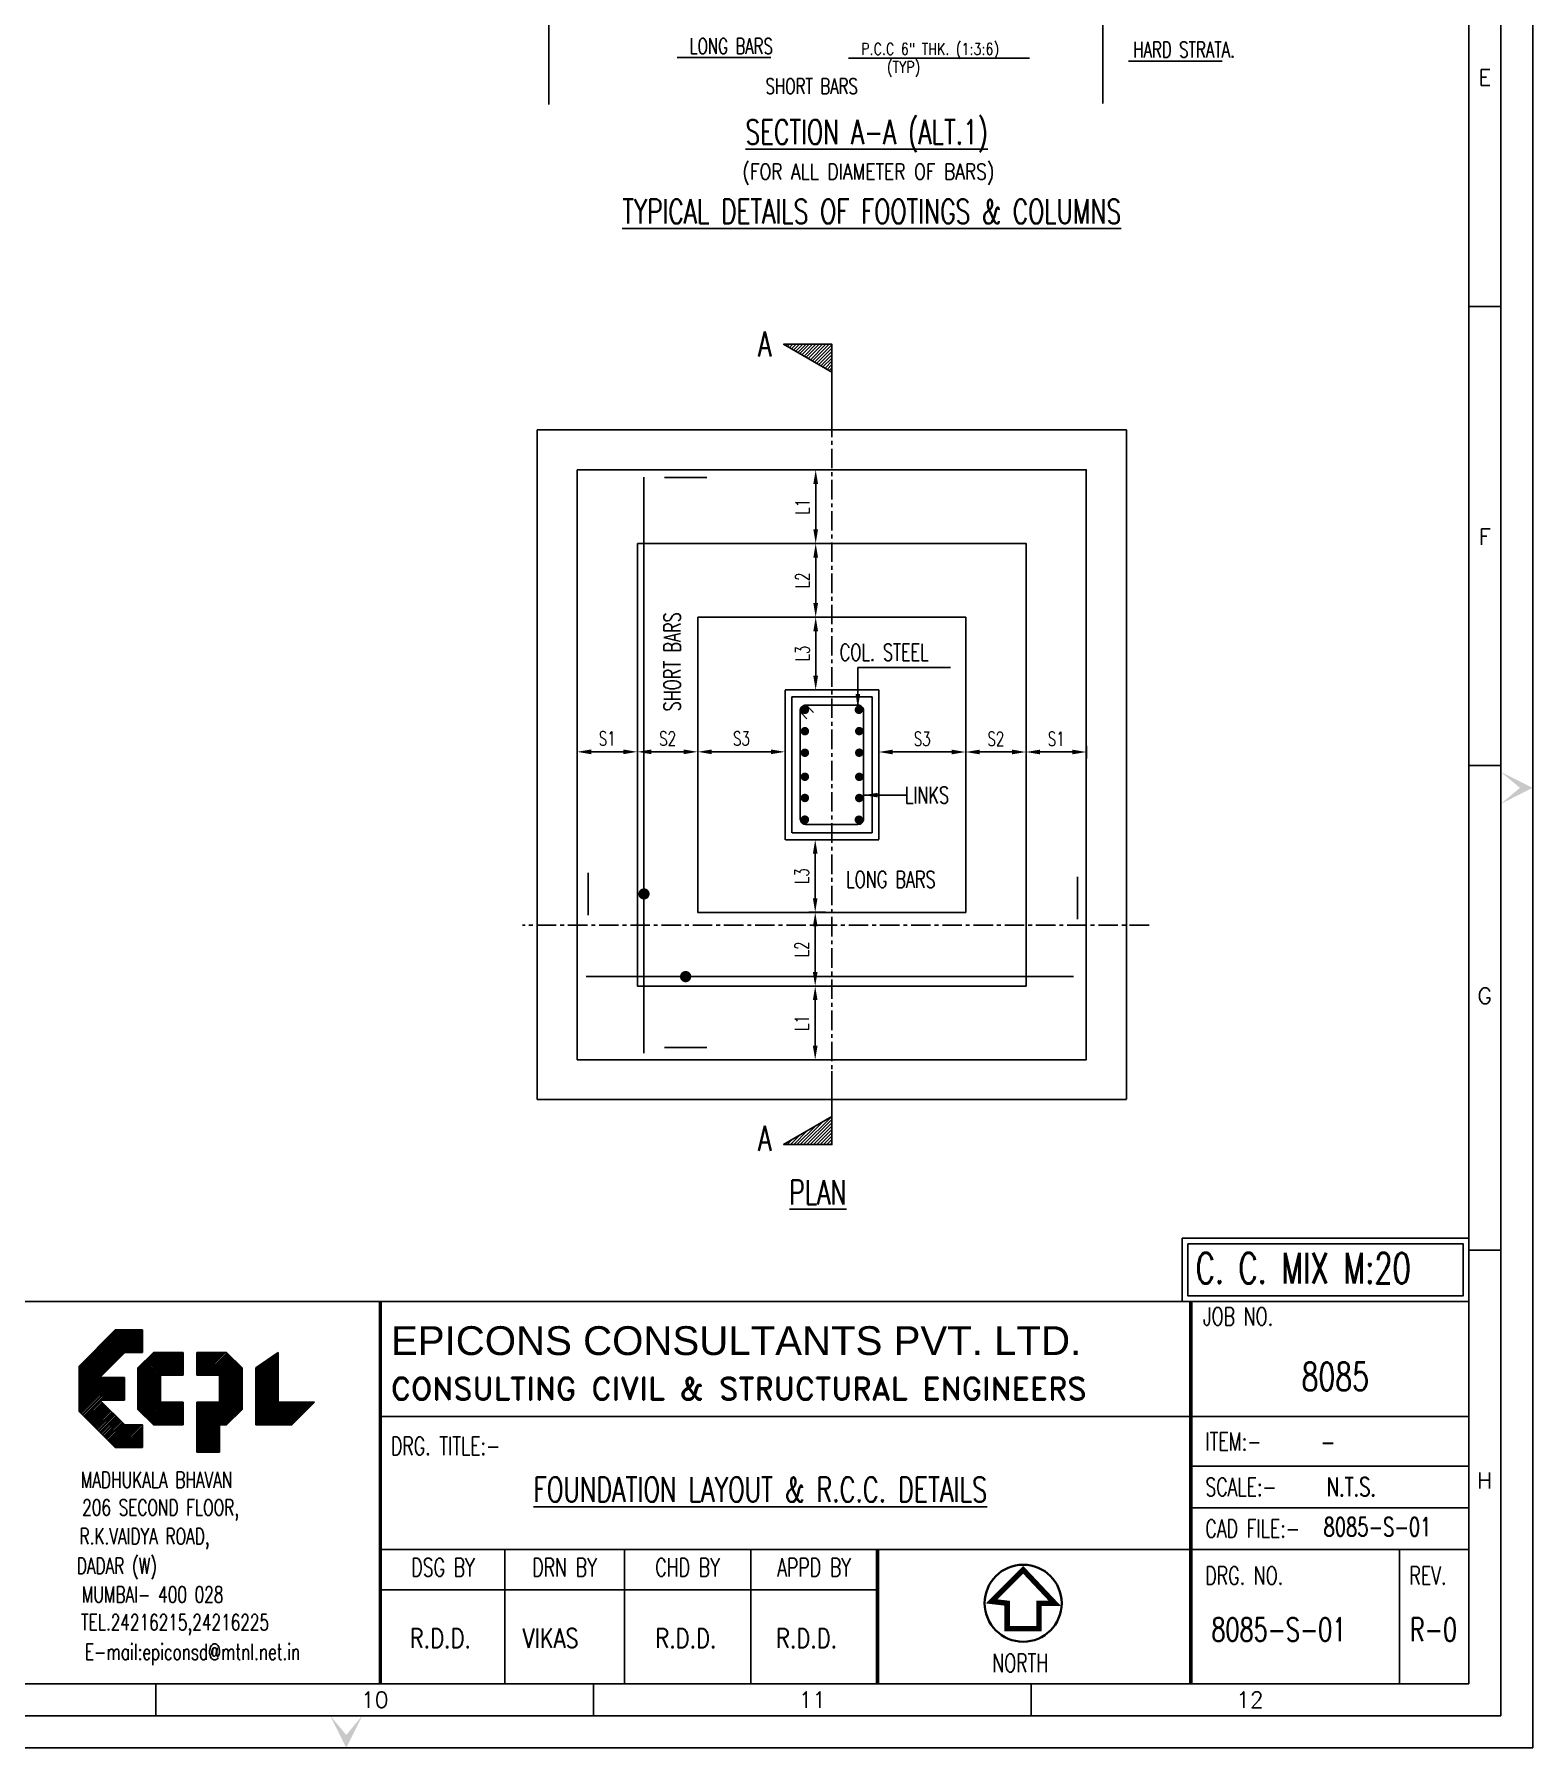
# Model space of a CAD drawing. Header units: inches. Extents: x 61991 to 161106, y 29687 to 64402.
# Drawn here: x 83508 to 84468, y 29964 to 31062 of the extents above; entities that cross this region are included whole.
import ezdxf
from ezdxf.enums import TextEntityAlignment as Align

# ---------------------------------------------------------------- set-up
doc = ezdxf.new("R2010")
doc.units = ezdxf.units.IN
doc.header["$MEASUREMENT"] = 0
doc.header["$PDMODE"] = 2
doc.linetypes.add('CENTER', pattern=[2, 1.25, -0.25, 0.25, -0.25])
doc.linetypes.add('HIDDEN', pattern=[0.375, 0.25, -0.125])
for name, color, linetype in [('5CONCYAN', 4, 'Continuous'), ('CEN', 8, 'CENTER'), ('COL', 1, 'HIDDEN'), ('dim', 5, 'Continuous'), ('FOOT', 4, 'Continuous'), ('MISC', 5, 'Continuous'), ('PNA', 8, 'Continuous'), ('SECT', 1, 'Continuous'), ('STEEL', 6, 'Continuous'), ('text', 4, 'Continuous'), ('TEXT (SHEET)', 4, 'Continuous'), ('TEXT1', 2, 'Continuous'), ('TITAL', 1, 'Continuous'), ('title', 6, 'Continuous'), ('txt', 4, 'Continuous')]:
    doc.layers.add(name, color=color, linetype=linetype)
doc.styles.add('ROMAND', font='ROMAND.shx', dxfattribs={"width": 0.8, "height": 225})
doc.styles.add('ROMANS', font='R.SHX', dxfattribs={"width": 0.7})
doc.styles.add('ROMANT', font='ARIAL.TTF')
doc.dimstyles.new('DIM96', dxfattribs={"dimscale": 0, "dimtxt": 9, "dimasz": 9, "dimexe": 4, "dimexo": 4, "dimgap": 4, "dimtad": 1, "dimdec": 0, "dimzin": 1, "dimdsep": 46, "dimlunit": 4, "dimtxsty": 'ROMANS', "dimcen": 0, "dimclrd": 5, "dimclre": 5, "dimclrt": 4, "dimadec": 0, "dimazin": 0, "dimtfac": 1, "dimtdec": 0, "dimtix": 1, "dimtmove": 2, "dimatfit": 3, "dimfxl": 0, "dimfrac": 1, "dimtzin": 0, "dimlwd": -1, "dimlwe": -1, "dimarcsym": 0})
pattern_1 = [(45, (47507.2422, 20061.2459), (-1.06066017, 1.06066017), [])]

# ---------------------------------------------------------------- blocks, each defined once
blk = doc.blocks.new('FOLDER')
at = {"layer": 'PNA'}
for points in [[(-1250, 2500), (0, 0), (0, 1000)], [(1250, 2500), (0, 0), (0, 1000)]]:
    blk.add_solid(points, dxfattribs=at)
blk = doc.blocks.new('*X3')
at = {"color": 0}
for p, q in [((97993, 4849), (98484, 5340)), ((97993, 4867), (98466, 5340)), ((97993, 4885), (98448, 5340)), ((97993, 4902), (98431, 5340)), ((97993, 4920), (98413, 5340)), ((97993, 4938), (98395, 5340)), ((97993, 4955), (98378, 5340)), ((97993, 4973), (98360, 5340)), ((97993, 4991), (98342, 5340)), ((97993, 5008), (98325, 5340)), ((97993, 5026), (98307, 5340)), ((97993, 5044), (98289, 5340)), ((97993, 5061), (98272, 5340)), ((97993, 5079), (98254, 5340)), ((97993, 5097), (98236, 5340)), ((97993, 5114), (98219, 5340)), ((97993, 5132), (98201, 5340)), ((97993, 5150), (98183, 5340)), ((97993, 5167), (98166, 5340)), ((98251, 5090), (98493, 5332)), ((98269, 5090), (98493, 5314)), ((98287, 5090), (98493, 5296)), ((98643, 5093), (98890, 5340)), ((98643, 5110), (98873, 5340)), ((98643, 5128), (98855, 5340)), ((98643, 5146), (98837, 5340)), ((98643, 5163), (98820, 5340)), ((98643, 5181), (98802, 5340)), ((98643, 5199), (98784, 5340)), ((98643, 5216), (98767, 5340)), ((98643, 5234), (98749, 5340)), ((98643, 5252), (98731, 5340)), ((98643, 5269), (98714, 5340)), ((98643, 5287), (98696, 5340)), ((98643, 5305), (98678, 5340)), ((98643, 5322), (98661, 5340)), ((98658, 5090), (98908, 5340)), ((98676, 5090), (98926, 5340)), ((98693, 5090), (98943, 5340)), ((98711, 5090), (98961, 5340)), ((98729, 5090), (98976, 5337)), ((98746, 5090), (98984, 5328)), ((98764, 5090), (98993, 5319)), ((98782, 5090), (99002, 5310)), ((98799, 5090), (99011, 5302)), ((99293, 5089), (99543, 5339)), ((99293, 5071), (99543, 5321)), ((99293, 5106), (99492, 5306)), ((99293, 5053), (99543, 5303)), ((98305, 5090), (98493, 5279)), ((98322, 5090), (98493, 5261)), ((98340, 5090), (98493, 5243)), ((98358, 5090), (98493, 5225)), ((98375, 5090), (98493, 5208)), ((98393, 5090), (98493, 5190)), ((98411, 5090), (98493, 5172)), ((98428, 5090), (98493, 5155)), ((98446, 5090), (98493, 5137)), ((98464, 5090), (98493, 5119)), ((98817, 5090), (99020, 5293)), ((98835, 5090), (99029, 5284)), ((98853, 5090), (99037, 5275)), ((98870, 5090), (99046, 5266)), ((98888, 5090), (99055, 5257)), ((98893, 5077), (99064, 5249)), ((98893, 5060), (99073, 5240)), ((98893, 5042), (99082, 5231)), ((98893, 5024), (99090, 5222)), ((98893, 5007), (99099, 5213)), ((98893, 4989), (99108, 5204)), ((98893, 4971), (99117, 5196)), ((98893, 4954), (99126, 5187)), ((98893, 4936), (99135, 5178)), ((98893, 4918), (99143, 5168)), ((98893, 4901), (99143, 5151)), ((98893, 4883), (99143, 5133)), ((98893, 4865), (99143, 5115)), ((99293, 5036), (99543, 5286)), ((99293, 5124), (99437, 5268)), ((99293, 5018), (99543, 5268)), ((99293, 5000), (99543, 5250)), ((99293, 4982), (99543, 5232)), ((99293, 5142), (99381, 5230)), ((99293, 4965), (99543, 5215)), ((99293, 4947), (99543, 5197)), ((99293, 5159), (99326, 5192)), ((99293, 4929), (99543, 5179)), ((99293, 4912), (99543, 5162)), ((99293, 4894), (99543, 5144)), ((99293, 4876), (99543, 5126)), ((99293, 4859), (99543, 5109)), ((97993, 4832), (98243, 5082)), ((97993, 4814), (98243, 5064)), ((97993, 4796), (98243, 5046)), ((97993, 4779), (98243, 5029)), ((97993, 4761), (98243, 5011)), ((97993, 4743), (98243, 4993)), ((97993, 4725), (98243, 4975)), ((97994, 4709), (98243, 4958)), ((98003, 4700), (98243, 4940)), ((98012, 4692), (98243, 4922)), ((98481, 5090), (98493, 5102)), ((98643, 4527), (99143, 5027)), ((98643, 4509), (99143, 5009)), ((98643, 4492), (99143, 4992)), ((98643, 4474), (99143, 4974)), ((98643, 4456), (99143, 4956)), ((98643, 4439), (99143, 4939)), ((98643, 4421), (99143, 4921)), ((98893, 4848), (99143, 5098)), ((98893, 4830), (99143, 5080)), ((98893, 4812), (99143, 5062)), ((98893, 4795), (99143, 5045)), ((99293, 4841), (99543, 5091)), ((99293, 4823), (99543, 5073)), ((99293, 4806), (99543, 5056)), ((99293, 4788), (99543, 5038)), ((99293, 4770), (99543, 5020)), ((99293, 4753), (99543, 5003)), ((99293, 4735), (99543, 4985)), ((99293, 4717), (99543, 4967)), ((99293, 4700), (99543, 4950)), ((99293, 4682), (99543, 4932)), ((98021, 4683), (98243, 4905)), ((98030, 4674), (98243, 4887)), ((98038, 4665), (98243, 4869)), ((98047, 4656), (98243, 4852)), ((98056, 4647), (98243, 4834)), ((98065, 4639), (98243, 4816)), ((98074, 4630), (98243, 4799)), ((98083, 4621), (98252, 4790)), ((98092, 4612), (98270, 4790)), ((98100, 4603), (98287, 4790)), ((98109, 4594), (98305, 4790)), ((98118, 4585), (98323, 4790)), ((98127, 4577), (98340, 4790)), ((98136, 4568), (98358, 4790)), ((98145, 4559), (98376, 4790)), ((98153, 4550), (98393, 4790)), ((98162, 4541), (98411, 4790)), ((98179, 4540), (98429, 4790)), ((98196, 4540), (98446, 4790)), ((98214, 4540), (98464, 4790)), ((98232, 4540), (98482, 4790)), ((98249, 4540), (98493, 4784)), ((98267, 4540), (98493, 4766)), ((98285, 4540), (98493, 4748)), ((98303, 4540), (98493, 4730)), ((98643, 4403), (99143, 4903)), ((98643, 4386), (99143, 4886)), ((98643, 4368), (99143, 4868)), ((98643, 4350), (99143, 4850)), ((98643, 4332), (99143, 4832)), ((98643, 4315), (99143, 4815)), ((98643, 4297), (99143, 4797)), ((98643, 4545), (98888, 4790)), ((98643, 4562), (98871, 4790)), ((98643, 4580), (98853, 4790)), ((98643, 4598), (98835, 4790)), ((98643, 4615), (98818, 4790)), ((98643, 4633), (98800, 4790)), ((98643, 4651), (98782, 4790)), ((98643, 4668), (98765, 4790)), ((98643, 4686), (98747, 4790)), ((98643, 4704), (98729, 4790)), ((98643, 4721), (98712, 4790)), ((98643, 4739), (98694, 4790)), ((98643, 4757), (98676, 4790)), ((98643, 4774), (98659, 4790)), ((98904, 4540), (99143, 4779)), ((98921, 4540), (99143, 4762)), ((98939, 4540), (99143, 4744)), ((99292, 4540), (99542, 4790)), ((99293, 4664), (99543, 4914)), ((99293, 4647), (99543, 4897)), ((99293, 4629), (99543, 4879)), ((99293, 4611), (99543, 4861)), ((99293, 4594), (99543, 4844)), ((99293, 4576), (99543, 4826)), ((99293, 4558), (99543, 4808)), ((99310, 4540), (99560, 4790)), ((99328, 4540), (99578, 4790)), ((99345, 4540), (99595, 4790)), ((99363, 4540), (99613, 4790)), ((99381, 4540), (99631, 4790)), ((99399, 4540), (99649, 4790)), ((99416, 4540), (99666, 4790)), ((99434, 4540), (99684, 4790)), ((99452, 4540), (99702, 4790)), ((99469, 4540), (99719, 4790)), ((99487, 4540), (99737, 4790)), ((99505, 4540), (99755, 4790)), ((99522, 4540), (99772, 4790)), ((99540, 4540), (99790, 4790)), ((99558, 4540), (99808, 4790)), ((99575, 4540), (99825, 4790)), ((99593, 4540), (99843, 4790)), ((99611, 4540), (99861, 4790)), ((99628, 4540), (99878, 4790)), ((99646, 4540), (99896, 4790)), ((99664, 4540), (99914, 4790)), ((99681, 4540), (99931, 4790)), ((98320, 4540), (98493, 4713)), ((98338, 4540), (98493, 4695)), ((98356, 4540), (98493, 4677)), ((98373, 4540), (98493, 4660)), ((98391, 4540), (98493, 4642)), ((98409, 4540), (98493, 4624)), ((98426, 4540), (98493, 4607)), ((98444, 4540), (98493, 4589)), ((98462, 4540), (98493, 4571)), ((98479, 4540), (98493, 4554)), ((98957, 4540), (99143, 4726)), ((98643, 4279), (98893, 4529)), ((98643, 4262), (98893, 4512)), ((98643, 4244), (98893, 4494)), ((98657, 4240), (98893, 4476)), ((98674, 4240), (98893, 4459)), ((98692, 4240), (98893, 4441)), ((98710, 4240), (98893, 4423)), ((98727, 4240), (98893, 4406)), ((98745, 4240), (98893, 4388)), ((98763, 4240), (98893, 4370)), ((98780, 4240), (98893, 4353)), ((98798, 4240), (98893, 4335)), ((98816, 4240), (98893, 4317)), ((98833, 4240), (98893, 4300)), ((98851, 4240), (98893, 4282)), ((98869, 4240), (98893, 4264)), ((98886, 4240), (98893, 4247))]:
    blk.add_line(p, q, dxfattribs=at)
blk = doc.blocks.new('*X2')
at = {"color": 0}
for p, q in [((97343, 4906), (98027, 5590)), ((97343, 4924), (98009, 5590)), ((97343, 4942), (97991, 5590)), ((97343, 4959), (97974, 5590)), ((97343, 4977), (97956, 5590)), ((97343, 4995), (97938, 5590)), ((97343, 5012), (97921, 5590)), ((97343, 5030), (97903, 5590)), ((97343, 5048), (97885, 5590)), ((97343, 5065), (97868, 5590)), ((97343, 5083), (97850, 5590)), ((97343, 5101), (97832, 5590)), ((97343, 5118), (97815, 5590)), ((97343, 5136), (97797, 5590)), ((97343, 5154), (97779, 5590)), ((97343, 5171), (97762, 5590)), ((97343, 5189), (97744, 5590)), ((97343, 4889), (98043, 5589)), ((97343, 4871), (98043, 5571)), ((97343, 4853), (98043, 5553)), ((97847, 5340), (98043, 5536)), ((97865, 5340), (98043, 5518)), ((97883, 5340), (98043, 5500)), ((97900, 5340), (98043, 5483)), ((97918, 5340), (98043, 5465)), ((97936, 5340), (98043, 5447)), ((97953, 5340), (98043, 5430)), ((97971, 5340), (98043, 5412)), ((97989, 5340), (98043, 5394)), ((98007, 5340), (98043, 5377)), ((98024, 5340), (98043, 5359)), ((98042, 5340), (98043, 5341)), ((97343, 4694), (97714, 5065)), ((97343, 4712), (97696, 5065)), ((97343, 4730), (97678, 5065)), ((97343, 4747), (97661, 5065)), ((97343, 4765), (97643, 5065)), ((97343, 4783), (97625, 5065)), ((97343, 4800), (97608, 5065)), ((97343, 4818), (97590, 5065)), ((97343, 4836), (97572, 5065)), ((97350, 4683), (97732, 5065)), ((97359, 4674), (97749, 5065)), ((97367, 4666), (97767, 5065)), ((97376, 4657), (97785, 5065)), ((97385, 4648), (97802, 5065)), ((97394, 4639), (97820, 5065)), ((97588, 4815), (97838, 5065)), ((97605, 4815), (97843, 5053)), ((97623, 4815), (97843, 5035)), ((97641, 4815), (97843, 5017)), ((97658, 4815), (97843, 5000)), ((97676, 4815), (97843, 4982)), ((97694, 4815), (97843, 4964)), ((97711, 4815), (97843, 4947)), ((97729, 4815), (97843, 4929)), ((97403, 4630), (97579, 4807)), ((97412, 4621), (97588, 4798)), ((97420, 4613), (97597, 4789)), ((97429, 4604), (97606, 4781)), ((97438, 4595), (97615, 4772)), ((97447, 4586), (97624, 4763)), ((97456, 4577), (97633, 4754)), ((97465, 4568), (97641, 4745)), ((97473, 4560), (97650, 4736)), ((97747, 4815), (97843, 4911)), ((97764, 4815), (97843, 4894)), ((97782, 4815), (97843, 4876)), ((97800, 4815), (97843, 4858)), ((97817, 4815), (97843, 4841)), ((97835, 4815), (97843, 4823)), ((97482, 4551), (97659, 4728)), ((97491, 4542), (97668, 4719)), ((97500, 4533), (97677, 4710)), ((97509, 4524), (97686, 4701)), ((97518, 4515), (97694, 4692)), ((97526, 4507), (97703, 4683)), ((97535, 4498), (97712, 4674)), ((97544, 4489), (97721, 4666)), ((97553, 4480), (97730, 4657)), ((97562, 4471), (97739, 4648)), ((97571, 4462), (97747, 4639)), ((97579, 4454), (97756, 4630)), ((97588, 4445), (97765, 4621)), ((97597, 4436), (97774, 4613)), ((97606, 4427), (97783, 4604)), ((97615, 4418), (97792, 4595)), ((97624, 4409), (97800, 4586)), ((97633, 4400), (97809, 4577)), ((97641, 4392), (97818, 4568)), ((97650, 4383), (97827, 4560)), ((97659, 4374), (97836, 4551)), ((97668, 4365), (97845, 4542)), ((97677, 4356), (97861, 4540)), ((97686, 4347), (97878, 4540)), ((97694, 4339), (97896, 4540)), ((97703, 4330), (97914, 4540)), ((97712, 4321), (97931, 4540)), ((97721, 4312), (97949, 4540)), ((97730, 4303), (97967, 4540)), ((97739, 4294), (97984, 4540)), ((97752, 4290), (98002, 4540)), ((97770, 4290), (98020, 4540)), ((97787, 4290), (98037, 4540)), ((97805, 4290), (98043, 4528)), ((97823, 4290), (98043, 4510)), ((97840, 4290), (98043, 4493)), ((97858, 4290), (98043, 4475)), ((97876, 4290), (98043, 4457)), ((97893, 4290), (98043, 4440)), ((97911, 4290), (98043, 4422)), ((97929, 4290), (98043, 4404)), ((97946, 4290), (98043, 4387)), ((97964, 4290), (98043, 4369)), ((97982, 4290), (98043, 4351)), ((97999, 4290), (98043, 4334)), ((98017, 4290), (98043, 4316)), ((98035, 4290), (98043, 4298))]:
    blk.add_line(p, q, dxfattribs=at)
blk = doc.blocks.new('A$C7F8D7C2E')
at = {"layer": '5CONCYAN'}
for p, q in [((0, 13.45), (5.66, 19.11)), ((5.66, 19.11), (9.91, 19.11)), ((9.91, 19.11), (9.91, 15.57)), ((0, 13.45), (0, 6.37)), ((3.24, 11.68), (7.13, 15.57)), ((7.13, 15.57), (9.91, 15.57)), ((9.2, 13.16), (11.62, 15.57)), ((11.62, 15.57), (16.28, 15.57)), ((16.28, 15.57), (16.28, 12.03)), ((23.07, 15.57), (18.41, 15.57)), ((18.41, 15.57), (18.41, 12.03)), ((25.48, 13.16), (23.07, 15.57)), ((27.61, 13.16), (31.15, 15.57)), ((31.15, 15.57), (31.15, 7.79)), ((3.24, 11.68), (7.08, 11.68)), ((7.08, 11.68), (7.08, 8.14)), ((9.2, 13.16), (9.2, 6.66)), ((12.74, 12.03), (16.28, 12.03)), ((12.74, 12.03), (12.74, 7.79)), ((21.95, 12.03), (18.41, 12.03)), ((21.95, 12.03), (21.95, 7.79)), ((25.48, 13.16), (25.48, 6.66)), ((27.61, 13.16), (27.61, 4.25)), ((3.24, 8.14), (7.08, 8.14)), ((3.24, 8.14), (7.13, 4.25)), ((0, 6.37), (5.66, 0.71)), ((9.2, 6.66), (11.62, 4.25)), ((12.74, 7.79), (16.28, 7.79)), ((16.28, 7.79), (16.28, 4.25)), ((21.95, 7.79), (18.41, 7.79)), ((18.41, 7.79), (18.41, 0)), ((25.48, 6.66), (23.07, 4.25)), ((36.81, 7.79), (31.15, 7.79)), ((36.81, 7.79), (33.27, 4.25)), ((7.13, 4.25), (9.91, 4.25)), ((9.91, 4.25), (9.91, 0.71)), ((11.62, 4.25), (16.28, 4.25)), ((21.95, 4.25), (21.95, 0)), ((23.07, 4.25), (21.95, 4.25)), ((33.27, 4.25), (27.61, 4.25)), ((5.66, 0.71), (9.91, 0.71)), ((21.95, 0), (18.41, 0))]:
    blk.add_line(p, q, dxfattribs=at)
at = {"layer": 'text', "xscale": 0.01415824915824916, "yscale": 0.01415824915824916, "zscale": 0.01415824915824916}
for name in ['*X2', '*X3']:
    blk.add_blockref(name, (-1378.2, -60.03), dxfattribs=at)
blk = doc.blocks.new('PRA_A1')
at = {"color": 1}
for p, q in [((831, 69.75), (20, 69.75)), ((660.97, 51.75), (831, 51.75)), ((660.97, 31), (831, 31)), ((660.97, 24.67), (738.54, 24.67))]:
    blk.add_line(p, q, dxfattribs=at)
at = {"color": 5, "linetype": 'ByBlock', "lineweight": -2}
for p, q in [((787.71, 44), (831, 44)), ((787.71, 37.5), (831, 37.5)), ((680.31, 10), (680.31, 31)), ((698.98, 10), (698.98, 31)), ((718.76, 10), (718.76, 31)), ((820.17, 31), (820.17, 10))]:
    blk.add_line(p, q, dxfattribs=at)
blk.add_line((738.54, 10), (738.54, 31))
at = {"flags": 128}
blk.add_lwpolyline([(0, 0), (841, 0), (841, 594), (0, 594)], close=True, dxfattribs=at)
at = {"color": 1, "const_width": 0.566}
for points in [[(660.83, 10), (660.83, 69.75)], [(787.53, 10), (787.53, 69.75)], [(738.54, 10), (738.54, 31)]]:
    blk.add_lwpolyline(points, dxfattribs=at)
at = {"layer": 'PNA'}
for p, q in [((831, 225.25), (836, 225.25)), ((831, 153.5), (836, 153.5)), ((831, 77.75), (836, 77.75)), ((625.75, 10), (625.75, 5)), ((694.17, 10), (694.17, 5)), ((762.58, 10), (762.58, 5))]:
    blk.add_line(p, q, dxfattribs=at)
at = {"layer": 'PNA', "color": 1}
for points in [[(10, 5), (836, 5), (836, 589), (10, 589)], [(20, 10), (831, 10), (831, 584), (20, 584)]]:
    blk.add_lwpolyline(points, close=True, dxfattribs=at)
at = {"layer": 'title', "color": 1, "const_width": 0.843}
blk.add_lwpolyline([(761.33, 27.81), (756.39, 22.87), (758.83, 22.58), (758.83, 18.6), (763.82, 18.6), (763.82, 22.58), (766.26, 22.58)], close=True, dxfattribs=at)
at = {"layer": 'title', "lineweight": 35}
blk.add_circle((761.33, 22.58), 6.02, dxfattribs=at)
blk.add_blockref('A$C7F8D7C2E', (613.73, 46.19))
at = {"layer": 'PNA', "xscale": 0.002, "yscale": 0.002, "zscale": 0.002, "rotation": 90}
blk.add_blockref('FOLDER', (841, 150), dxfattribs=at)
at = {"layer": 'PNA', "xscale": 0.002, "yscale": 0.002, "zscale": 0.002}
blk.add_blockref('FOLDER', (655.5, 0), dxfattribs=at)
at = {"layer": 'PNA', "style": 'ROMANS'}
for s, p in [('E', (833.5, 261)), ('F', (833.5, 189.25)), ('G', (833.5, 117.5)), ('H', (833.5, 41.75)), ('10', (659.95, 7.5)), ('11', (728.37, 7.5)), ('12', (796.78, 7.5))]:
    blk.add_text(s, height=2.5, dxfattribs=at).set_placement(p, align=Align.MIDDLE)
at = {"layer": 'PNA', "color": 1, "style": 'ROMANT'}
blk.add_text('EPICONS CONSULTANTS PVT. LTD.', height=4.5, dxfattribs=at).set_placement((662.49, 63.62), align=Align.MIDDLE_LEFT)
at = {"layer": 'text', "color": 4, "style": 'ROMANS', "width": 0.7}
for s, p in [('JOB NO.', (789.44, 65.98)), ('NORTH', (756.5, 11.82))]:
    blk.add_text(s, height=2.832, dxfattribs=at).set_placement(p)
at = {"layer": 'text', "color": 4, "style": 'ROMAND'}
blk.add_text('CONSULTING CIVIL & STRUCTURAL ENGINEERS', height=3.5, dxfattribs=at).set_placement((662.49, 56.12), align=Align.MIDDLE_LEFT)
at = {"layer": 'text', "color": 4, "style": 'ROMANS', "width": 0.7}
for s, height, p in [('DRG. TITLE:-', 2.8316, (662.49, 47.16)), ('ITEM:-', 2.832, (789.82, 47.87)), ('SCALE:-', 2.832, (789.82, 40.75)), ('CAD FILE:-', 2.832, (789.82, 34.25)), ('DRG. NO. ', 2.832, (789.82, 26.91)), ('REV.', 2.832, (821.73, 26.91))]:
    blk.add_text(s, height=height, dxfattribs=at).set_placement(p, align=Align.MIDDLE_LEFT)
for s, p in [('MADHUKALA BHAVAN', (625.86, 41.87)), ('206 SECOND FLOOR,', (626.48, 37.15)), ('R.K.VAIDYA ROAD,', (623.98, 32.66)), ('DADAR (W)', (619.65, 28.24)), ('MUMBAI- 400 028', (625.23, 23.94)), ('TEL.24216215,24216225', (628.73, 19.22)), ('E-mail:epiconsd@mtnl.net.in ', (632.07, 14.62))]:
    blk.add_text(s, height=2.5, dxfattribs=at).set_placement(p, align=Align.MIDDLE)
for s, p in [('DSG BY', (670.64, 28.19)), ('DRN BY', (689.64, 28.19)), ('CHD BY', (708.87, 28.19)), ('APPD BY', (728.65, 28.19))]:
    blk.add_text(s, height=2.832, dxfattribs=at).set_placement(p, align=Align.MIDDLE_CENTER)
blk = doc.blocks.new('*D483')
at = {"layer": 'Defpoints', "color": 0, "linetype": 'Continuous'}
for p in [(84019, 30545.5), (84008.3, 30499), (84019, 30499)]:
    blk.add_point(p, dxfattribs=at)
at = {"layer": 'dim', "color": 5}
for p, q in [((84015, 30545.5), (84004.3, 30545.5)), ((84008.3, 30536.5), (84008.3, 30508)), ((84015, 30499), (84004.3, 30499))]:
    blk.add_line(p, q, dxfattribs=at)
at = {"layer": 'dim', "color": 5, "linetype": 'Continuous'}
for points in [[(84006.8, 30536.5), (84009.8, 30536.5), (84008.3, 30545.5)], [(84006.8, 30508), (84009.8, 30508), (84008.3, 30499)]]:
    blk.add_solid(points, dxfattribs=at)
at = {"layer": 'dim', "color": 4, "linetype": 'Continuous', "insert": (83999.8, 30522.2), "char_height": 9, "attachment_point": 5, "rotation": 90, "style": 'ROMANS'}
blk.add_mtext('L3', dxfattribs=at)
blk = doc.blocks.new('*D484')
at = {"layer": 'Defpoints', "color": 0, "linetype": 'Continuous'}
for p in [(84019, 30451.7), (84008.3, 30404.5), (84019, 30404.5)]:
    blk.add_point(p, dxfattribs=at)
at = {"layer": 'dim', "color": 5}
for p, q in [((84015, 30451.7), (84004.3, 30451.7)), ((84008.3, 30442.7), (84008.3, 30413.5)), ((84015, 30404.5), (84004.3, 30404.5))]:
    blk.add_line(p, q, dxfattribs=at)
at = {"layer": 'dim', "color": 5, "linetype": 'Continuous'}
for points in [[(84006.8, 30442.7), (84009.8, 30442.7), (84008.3, 30451.7)], [(84006.8, 30413.5), (84009.8, 30413.5), (84008.3, 30404.5)]]:
    blk.add_solid(points, dxfattribs=at)
at = {"layer": 'dim', "color": 4, "linetype": 'Continuous', "insert": (83999.8, 30428.1), "char_height": 9, "attachment_point": 5, "rotation": 90, "style": 'ROMANS'}
blk.add_mtext('L1', dxfattribs=at)
blk = doc.blocks.new('*D485')
at = {"layer": 'Defpoints', "color": 0, "linetype": 'Continuous'}
for p in [(84019, 30499), (84008.3, 30451.7), (84019, 30451.7)]:
    blk.add_point(p, dxfattribs=at)
at = {"layer": 'dim', "color": 5}
for p, q in [((84015, 30499), (84004.3, 30499)), ((84008.3, 30490), (84008.3, 30460.7)), ((84015, 30451.7), (84004.3, 30451.7))]:
    blk.add_line(p, q, dxfattribs=at)
at = {"layer": 'dim', "color": 5, "linetype": 'Continuous'}
for points in [[(84006.8, 30490), (84009.8, 30490), (84008.3, 30499)], [(84006.8, 30460.7), (84009.8, 30460.7), (84008.3, 30451.7)]]:
    blk.add_solid(points, dxfattribs=at)
at = {"layer": 'dim', "color": 4, "linetype": 'Continuous', "insert": (83999.8, 30475.3), "char_height": 9, "attachment_point": 5, "rotation": 90, "style": 'ROMANS'}
blk.add_mtext('L2', dxfattribs=at)
blk = doc.blocks.new('*D486')
at = {"layer": 'Defpoints', "color": 0, "linetype": 'Continuous'}
for p in [(84008.6, 30782.5), (84019, 30782.5), (84018.9, 30735.3)]:
    blk.add_point(p, dxfattribs=at)
at = {"layer": 'dim', "color": 5}
for p, q in [((84015, 30782.5), (84004.6, 30782.5)), ((84008.6, 30744.3), (84008.6, 30773.5)), ((84014.9, 30735.3), (84004.6, 30735.3))]:
    blk.add_line(p, q, dxfattribs=at)
at = {"layer": 'dim', "color": 5, "linetype": 'Continuous'}
for points in [[(84007.1, 30773.5), (84010.1, 30773.5), (84008.6, 30782.5)], [(84007.1, 30744.3), (84010.1, 30744.3), (84008.6, 30735.3)]]:
    blk.add_solid(points, dxfattribs=at)
at = {"layer": 'dim', "color": 4, "linetype": 'Continuous', "insert": (84000.1, 30758.9), "char_height": 9, "attachment_point": 5, "rotation": 90, "style": 'ROMANS'}
blk.add_mtext('L1', dxfattribs=at)
blk = doc.blocks.new('*D487')
at = {"layer": 'Defpoints', "color": 0, "linetype": 'Continuous'}
for p in [(83933, 30601.8), (83989, 30601.8), (83989, 30601.8)]:
    blk.add_point(p, dxfattribs=at)
at = {"layer": 'dim', "color": 5}
blk.add_line((83942, 30601.8), (83980, 30601.8), dxfattribs=at)
at = {"layer": 'dim', "color": 5, "linetype": 'Continuous'}
for points in [[(83942, 30603.3), (83942, 30600.3), (83933, 30601.8)], [(83980, 30603.3), (83980, 30600.3), (83989, 30601.8)]]:
    blk.add_solid(points, dxfattribs=at)
at = {"layer": 'dim', "color": 4, "linetype": 'Continuous', "insert": (83961, 30610.3), "char_height": 9, "attachment_point": 5, "style": 'ROMANS'}
blk.add_mtext('S3', dxfattribs=at)
blk = doc.blocks.new('*D488')
at = {"layer": 'Defpoints', "color": 0, "linetype": 'Continuous'}
for p in [(83894.3, 30601.8), (83855.7, 30593.5), (83894.3, 30593.5)]:
    blk.add_point(p, dxfattribs=at)
at = {"layer": 'dim', "color": 5}
for p, q in [((83855.7, 30597.5), (83855.7, 30605.8)), ((83864.7, 30601.8), (83885.3, 30601.8)), ((83894.3, 30597.5), (83894.3, 30605.8))]:
    blk.add_line(p, q, dxfattribs=at)
at = {"layer": 'dim', "color": 5, "linetype": 'Continuous'}
for points in [[(83864.7, 30603.3), (83864.7, 30600.3), (83855.7, 30601.8)], [(83885.3, 30603.3), (83885.3, 30600.3), (83894.3, 30601.8)]]:
    blk.add_solid(points, dxfattribs=at)
at = {"layer": 'dim', "color": 4, "linetype": 'Continuous', "insert": (83875, 30610.3), "char_height": 9, "attachment_point": 5, "style": 'ROMANS'}
blk.add_mtext('S1', dxfattribs=at)
blk = doc.blocks.new('*D489')
at = {"layer": 'Defpoints', "color": 0, "linetype": 'Continuous'}
for p in [(83933, 30601.8), (83894.3, 30593.5), (83933, 30593.5)]:
    blk.add_point(p, dxfattribs=at)
at = {"layer": 'dim', "color": 5}
for p, q in [((83894.3, 30597.5), (83894.3, 30605.8)), ((83903.3, 30601.8), (83924, 30601.8)), ((83933, 30597.5), (83933, 30605.8))]:
    blk.add_line(p, q, dxfattribs=at)
at = {"layer": 'dim', "color": 5, "linetype": 'Continuous'}
for points in [[(83903.3, 30603.3), (83903.3, 30600.3), (83894.3, 30601.8)], [(83924, 30603.3), (83924, 30600.3), (83933, 30601.8)]]:
    blk.add_solid(points, dxfattribs=at)
at = {"layer": 'dim', "color": 4, "linetype": 'Continuous', "insert": (83913.7, 30610.3), "char_height": 9, "attachment_point": 5, "style": 'ROMANS'}
blk.add_mtext('S2', dxfattribs=at)
blk = doc.blocks.new('*D490')
at = {"layer": 'Defpoints', "color": 0, "linetype": 'Continuous'}
for p in [(84008.6, 30688.1), (84019, 30688.1), (84019, 30641.5)]:
    blk.add_point(p, dxfattribs=at)
at = {"layer": 'dim', "color": 5}
for p, q in [((84015, 30688.1), (84004.6, 30688.1)), ((84008.6, 30650.5), (84008.6, 30679.1)), ((84015, 30641.5), (84004.6, 30641.5))]:
    blk.add_line(p, q, dxfattribs=at)
at = {"layer": 'dim', "color": 5, "linetype": 'Continuous'}
for points in [[(84007.1, 30679.1), (84010.1, 30679.1), (84008.6, 30688.1)], [(84007.1, 30650.5), (84010.1, 30650.5), (84008.6, 30641.5)]]:
    blk.add_solid(points, dxfattribs=at)
at = {"layer": 'dim', "color": 4, "linetype": 'Continuous', "insert": (84000.1, 30664.8), "char_height": 9, "attachment_point": 5, "rotation": 90, "style": 'ROMANS'}
blk.add_mtext('L3', dxfattribs=at)
blk = doc.blocks.new('*D491')
at = {"layer": 'Defpoints', "color": 0, "linetype": 'Continuous'}
for p in [(84104.8, 30601.7), (84049, 30593.5), (84104.8, 30593.5)]:
    blk.add_point(p, dxfattribs=at)
at = {"layer": 'dim', "color": 5}
for p, q in [((84049, 30597.5), (84049, 30605.7)), ((84058, 30601.7), (84095.8, 30601.7)), ((84104.8, 30597.5), (84104.8, 30605.7))]:
    blk.add_line(p, q, dxfattribs=at)
at = {"layer": 'dim', "color": 5, "linetype": 'Continuous'}
for points in [[(84058, 30603.2), (84058, 30600.2), (84049, 30601.7)], [(84095.8, 30603.2), (84095.8, 30600.2), (84104.8, 30601.7)]]:
    blk.add_solid(points, dxfattribs=at)
at = {"layer": 'dim', "color": 4, "linetype": 'Continuous', "insert": (84076.9, 30610.2), "char_height": 9, "attachment_point": 5, "style": 'ROMANS'}
blk.add_mtext('S3', dxfattribs=at)
blk = doc.blocks.new('*D492')
at = {"layer": 'Defpoints', "color": 0, "linetype": 'Continuous'}
for p in [(84182.1, 30601.7), (84143.5, 30593.5), (84182.1, 30593.5)]:
    blk.add_point(p, dxfattribs=at)
at = {"layer": 'dim', "color": 5}
for p, q in [((84143.5, 30597.5), (84143.5, 30605.7)), ((84152.5, 30601.7), (84173.1, 30601.7)), ((84182.1, 30597.5), (84182.1, 30605.7))]:
    blk.add_line(p, q, dxfattribs=at)
at = {"layer": 'dim', "color": 5, "linetype": 'Continuous'}
for points in [[(84152.5, 30603.2), (84152.5, 30600.2), (84143.5, 30601.7)], [(84173.1, 30603.2), (84173.1, 30600.2), (84182.1, 30601.7)]]:
    blk.add_solid(points, dxfattribs=at)
at = {"layer": 'dim', "color": 4, "linetype": 'Continuous', "insert": (84162.8, 30610.2), "char_height": 9, "attachment_point": 5, "style": 'ROMANS'}
blk.add_mtext('S1', dxfattribs=at)
blk = doc.blocks.new('*D493')
at = {"layer": 'Defpoints', "color": 0, "linetype": 'Continuous'}
for p in [(84143.5, 30601.7), (84104.8, 30593.5), (84143.5, 30593.5)]:
    blk.add_point(p, dxfattribs=at)
at = {"layer": 'dim', "color": 5}
for p, q in [((84104.8, 30597.5), (84104.8, 30605.7)), ((84113.8, 30601.7), (84134.5, 30601.7)), ((84143.5, 30597.5), (84143.5, 30605.7))]:
    blk.add_line(p, q, dxfattribs=at)
at = {"layer": 'dim', "color": 5, "linetype": 'Continuous'}
for points in [[(84113.8, 30603.2), (84113.8, 30600.2), (84104.8, 30601.7)], [(84134.5, 30603.2), (84134.5, 30600.2), (84143.5, 30601.7)]]:
    blk.add_solid(points, dxfattribs=at)
at = {"layer": 'dim', "color": 4, "linetype": 'Continuous', "insert": (84124.1, 30610.2), "char_height": 9, "attachment_point": 5, "style": 'ROMANS'}
blk.add_mtext('S2', dxfattribs=at)
blk = doc.blocks.new('*D494')
at = {"layer": 'Defpoints', "color": 0, "linetype": 'Continuous'}
for p in [(84008.6, 30735.3), (84018.9, 30735.3), (84019, 30688.1)]:
    blk.add_point(p, dxfattribs=at)
at = {"layer": 'dim', "color": 5}
for p, q in [((84014.9, 30735.3), (84004.6, 30735.3)), ((84008.6, 30697.1), (84008.6, 30726.3)), ((84015, 30688.1), (84004.6, 30688.1))]:
    blk.add_line(p, q, dxfattribs=at)
at = {"layer": 'dim', "color": 5, "linetype": 'Continuous'}
for points in [[(84007.1, 30726.3), (84010.1, 30726.3), (84008.6, 30735.3)], [(84007.1, 30697.1), (84010.1, 30697.1), (84008.6, 30688.1)]]:
    blk.add_solid(points, dxfattribs=at)
at = {"layer": 'dim', "color": 4, "linetype": 'Continuous', "insert": (84000.1, 30711.7), "char_height": 9, "attachment_point": 5, "rotation": 90, "style": 'ROMANS'}
blk.add_mtext('L2', dxfattribs=at)

msp = doc.modelspace()

# ---------------------------------------------------------------- hatches: boundary and pattern name
at = {"layer": 'SECT'}
h = msp.add_hatch(dxfattribs=at)
h.set_pattern_fill('ANSI31', color=256, scale=12, style=0)
h.set_pattern_definition(pattern_1)
h.paths.add_polyline_path([(83987.99977, 30862.97834), (84019.01778, 30862.97834), (84019.01778, 30845.07001)])
h = msp.add_hatch(dxfattribs=at)
h.set_pattern_fill('ANSI31', color=256, scale=12, style=0)
h.set_pattern_definition(pattern_1)
h.paths.add_polyline_path([(83987.99977, 30350.20615), (84019.01778, 30350.20615), (84019.01778, 30368.11449)])

# ---------------------------------------------------------------- linework, layer by layer
for p, q in [((83938.79275, 30777.6175), (83911.72261, 30777.6175)), ((83862.77037, 30497.22004), (83862.77037, 30524.29018)), ((84176.33725, 30494.68781), (84176.33725, 30521.75795)), ((83938.79275, 30412.42109), (83911.72261, 30412.42109))]:
    msp.add_line(p, q)
at = {"layer": 'CEN', "ltscale": 10}
for p, q in [((84019.01778, 30816.00981), (84019.01778, 30377.45881)), ((84222.29924, 30490.77435), (83820.76317, 30490.77435))]:
    msp.add_line(p, q, dxfattribs=at)
at = {"layer": 'COL', "color": 4}
for points in [[(83988.95231, 30545.51005), (83988.95231, 30641.51005), (84049.03906, 30641.51005), (84049.03906, 30545.51005)], [(83993.31068, 30549.87246), (83993.31068, 30637.14765), (84044.72487, 30637.14765), (84044.72487, 30549.87246)]]:
    msp.add_lwpolyline(points, close=True, dxfattribs=at)
at = {"layer": 'Defpoints', "color": 0, "linetype": 'ByBlock'}
for p in [(84044.72487, 30637.14765), (84049.03906, 30640.17092), (83993.31068, 30549.87246)]:
    msp.add_point(p, dxfattribs=at)
at = {"layer": 'dim'}
for p, q in [((83837.48761, 31096.32869), (83837.48761, 31016.63825)), ((84192.65332, 31101.43116), (84192.65332, 31017.29825))]:
    msp.add_line(p, q, dxfattribs=at)
at = {"layer": 'FOOT', "linetype": 'HIDDEN'}
msp.add_lwpolyline([(83829.97992, 30808.0763), (84207.82623, 30808.0763), (84207.82623, 30378.94381), (83829.97992, 30378.94381)], close=True, dxfattribs=at)
at = {"layer": 'FOOT', "linetype": 'Continuous'}
for points in [[(83855.71784, 30782.51005), (84182.08831, 30782.51005), (84182.08831, 30404.51005), (83855.71784, 30404.51005)], [(83894.34504, 30735.29005), (84143.46111, 30735.29005), (84143.46111, 30451.73005), (83894.34504, 30451.73005)], [(83932.97224, 30688.07005), (84104.83391, 30688.07005), (84104.83391, 30498.95005), (83932.97224, 30498.95005)]]:
    msp.add_lwpolyline(points, close=True, dxfattribs=at)
at = {"layer": 'FOOT'}
for points in [[(84243.5634, 30290.14806), (84427.25082, 30290.14806), (84427.25082, 30249.68656), (84243.5634, 30249.68656)], [(84247.1509, 30286.56056), (84423.66332, 30286.56056), (84423.66332, 30253.27406), (84247.1509, 30253.27406)]]:
    msp.add_lwpolyline(points, close=True, dxfattribs=at)
at = {"layer": 'MISC'}
for p, q in [((83919.82315, 31046.69865), (83979.86345, 31046.69865)), ((84029.71315, 31046.24865), (84145.67332, 31046.24865)), ((84209.17315, 31044.22602), (84269.21345, 31044.22602))]:
    msp.add_line(p, q, dxfattribs=at)
for points in [[(83919.82315, 31100.52296, 0, 3.85003, 0), (83919.82315, 31092.2729, 0, 0, 0), (83919.82315, 31100.52296, 0, 0, 0), (83919.82315, 31046.69865, 0, 0, 0)], [(84029.71315, 31100.52296, 0, 3.85003, 0), (84029.71315, 31092.2729, 0, 0, 0), (84029.71315, 31100.52296, 0, 0, 0), (84029.71315, 31046.24865, 0, 0, 0)], [(84209.17315, 31064.98796, 0, 3.85003, 0), (84209.17315, 31056.7379, 0, 0, 0), (84209.17315, 31064.98796, 0, 0, 0), (84209.17315, 31044.22602, 0, 0, 0)], [(84193.05663, 31022.16949, 0, 3.85003, 0), (84184.80657, 31022.16949, 0, 0, 0), (84193.05663, 31022.16949, 0, 0, 0), (83957.37468, 31022.16949, 0, 0, 0), (83837.53774, 31022.16949, 0, 0, 0), (83845.7878, 31022.16949, 3.85003, 0, 0), (83837.53774, 31022.16949, 0, 0, 0)], [(83925.25768, 30777.6175, 0, 6.31637, 0), (83925.25768, 30764.08243, 0, 0, 0), (83925.25768, 30777.6175, 0, 0, 0), (83925.25768, 30425.95616, 6.31637, 0, 0), (83925.25768, 30412.42109, 6.31637, 0, 0)], [(84176.33725, 30510.75511, 0, 6.31637, 0), (84162.80218, 30510.75511, 0, 0, 0), (84176.33725, 30510.75511, 0, 0, 0), (83876.30544, 30510.75511, 6.31637, 0, 0), (83862.77037, 30510.75511, 6.31637, 0, 0)]]:
    msp.add_lwpolyline(points, format="xyseb", dxfattribs=at)
at = {"layer": 'MISC', "const_width": 3.60935}
for points in [[(83896.74394, 30510.75511, 1), (83900.35329, 30510.75511, 1)], [(83923.45301, 30457.78708, 1), (83927.06236, 30457.78708, 1)]]:
    msp.add_lwpolyline(points, format="xyb", close=True, dxfattribs=at)
at = {"layer": 'SECT'}
for points in [[(84019.01778, 30816.00981), (84019.01778, 30862.97834), (83987.99977, 30862.97834), (84019.01778, 30845.07001)], [(84019.01778, 30397.17468), (84019.01778, 30350.20615), (83987.99977, 30350.20615), (84019.01778, 30368.11449)]]:
    msp.add_lwpolyline(points, dxfattribs=at)
at = {"layer": 'STEEL'}
for p, q in [((83898.54862, 30777.79494), (83898.54862, 30408.73096)), ((83861.52728, 30457.78708), (84173.93012, 30457.78708))]:
    msp.add_line(p, q, dxfattribs=at)
msp.add_lwpolyline([(83998.72471, 30558.89584), (83998.72471, 30628.12427, -0.4142135624), (84002.33406, 30631.73362), (84035.70149, 30631.73362, -0.4142135624), (84039.31084, 30628.12427), (84039.31084, 30558.89584, -0.4142135624), (84035.70149, 30555.28649), (84002.33406, 30555.28649, -0.4142135624)], format="xyb", close=True, dxfattribs=at)
for points in [[(84002.93874, 30622.9902), (83999.47633, 30626.66241, -1), (84003.4155, 30630.37652), (84004.01086, 30630.18066)], [(84007.13076, 30627.06076), (84003.56191, 30630.62961, 1), (83999.73361, 30626.80131), (83999.91189, 30626.20045)]]:
    msp.add_lwpolyline(points, format="xyb", dxfattribs=at)
at = {"layer": 'STEEL', "const_width": 2.70701}
for points in [[(84000.34221, 30628.66061, 1), (84003.04922, 30628.66061, 1)], [(84037.64509, 30628.70746, -1), (84034.93808, 30628.70746, -1)], [(84000.34221, 30615.02561, 1), (84003.04922, 30615.02561, 1)], [(84037.88509, 30615.07246, -1), (84035.17808, 30615.07246, -1)], [(84000.34221, 30601.19516, 1), (84003.04922, 30601.19516, 1)], [(84037.88509, 30601.24201, -1), (84035.17808, 30601.24201, -1)], [(84000.34221, 30585.82495, -1), (84003.04922, 30585.82495, -1)], [(84037.88509, 30585.77809, 1), (84035.17808, 30585.77809, 1)], [(84000.34221, 30572.2495, -1), (84003.04922, 30572.2495, -1)], [(84037.88509, 30572.20264, 1), (84035.17808, 30572.20264, 1)], [(84000.34221, 30558.3595, -1), (84003.04922, 30558.3595, -1)], [(84037.64509, 30558.31264, 1), (84034.93808, 30558.31264, 1)]]:
    msp.add_lwpolyline(points, format="xyb", close=True, dxfattribs=at)

# ---------------------------------------------------------------- block references
at = {"color": 2, "xscale": 4.099999999860302, "yscale": 4.099999999976717, "zscale": 4.099999999933744}
msp.add_blockref('PRA_A1', (81020.15082, 29963.71156), dxfattribs=at)

# ---------------------------------------------------------------- texts
at = {"layer": 'dim', "color": 4, "style": 'ROMANS', "width": 0.8}
for s, p in [('P.C.C 6" THK. (1:3:6)', (84037.71432, 31048.39632)), ('(TYP)', (84054.25932, 31036.77154))]:
    msp.add_text(s, height=7.5, dxfattribs=at).set_placement(p)
at = {"layer": 'SECT', "style": 'ROMANS', "width": 0.7}
for p in [(83971.70648, 30855.16992), (83971.70648, 30346.07965)]:
    msp.add_text('A', height=16, dxfattribs=at).set_placement(p)
at = {"layer": 'text', "color": 2, "style": 'ROMANS'}
for s, height, width, p in [('R.D.D.', 12.3, 0.8, (83748.41839, 30027.707)), ('VIKAS', 12.3, 0.8, (83820.76911, 30027.707)), ('R.D.D.', 12.3, 0.8, (83905.79827, 30027.707)), ('R.D.D.', 12.3, 0.8, (83983.18016, 30027.707)), ('8085-S-01', 15, 0.7, (84262.29844, 30031.97475)), ('R-0', 15, 0.7, (84389.5204, 30031.90319))]:
    msp.add_text(s, height=height, dxfattribs=dict(at, width=width)).set_placement(p)
at = {"layer": 'TEXT (SHEET)', "color": 2, "style": 'ROMANS', "width": 0.7}
for s, height, p in [('C. C. MIX M:20', 19.475, (84252.21056, 30261.24088)), ('-', 12, (84332.31914, 30153.70126)), ('N.T.S.', 12, (84336.11487, 30124.85882)), ('8085-S-01', 12, (84334.15378, 30099.23308))]:
    msp.add_text(s, height=height, dxfattribs=at).set_placement(p)
at = {"layer": 'TEXT (SHEET)', "color": 1, "style": 'ROMANS', "width": 0.7}
for s, height, p in [('8085', 18, (84320.0882, 30192.49839)), ('%%UFOUNDATION LAYOUT & R.C.C. DETAILS', 16, (83827.68731, 30121.16176))]:
    msp.add_text(s, height=height, dxfattribs=at).set_placement(p)
at = {"layer": 'TEXT1', "style": 'ROMANS', "width": 0.8}
msp.add_text('(FOR ALL DIAMETER OF BARS)', height=10, dxfattribs=at).set_placement((84042.39702, 30972.80818), align=Align.MIDDLE)
at = {"layer": 'TITAL', "style": 'ROMANS', "width": 0.7}
for s, height, p in [('%%uSECTION A-A (ALT.1)', 15.6521739, (84041.3289, 30997.8458)), ('%%uTYPICAL DETAILS OF FOOTINGS & COLUMNS', 15.6521739, (84044.54319, 30948.05943)), ('%%uPLAN', 15.652174, (84010.06719, 30319.63036))]:
    msp.add_text(s, height=height, dxfattribs=at).set_placement(p, align=Align.MIDDLE)
at = {"layer": 'txt', "style": 'ROMANS', "width": 0.7}
for s, height, p in [('LONG BARS', 10, (83927.82271, 31048.97077)), ('HARD STRATA.', 10, (84212.21825, 31046.75746)), ('SHORT BARS', 10, (83976.53359, 31023.30653)), ('COL. STEEL', 10.729778, (84024.06594, 30660.20305)), ('LINKS', 10.729778, (84065.83987, 30568.74994)), ('LONG BARS', 10.729778, (84028.16036, 30514.71728))]:
    msp.add_text(s, height=height, dxfattribs=at).set_placement(p)
msp.add_text('SHORT BARS', height=10.729778, rotation=90, dxfattribs=at).set_placement((83921.99365, 30627.72275))

# ---------------------------------------------------------------- dimensions: what is measured, and where the dimension line sits
at = {"layer": 'dim', "linetype": 'Continuous'}
for base, p1, p2, text, picture, middle in [((84008.55723, 30782.51005), (84018.90307, 30735.29005), (84019.01778, 30782.51005), 'L1', '*D486', (84000.05723, 30758.90005)), ((84008.55723, 30735.29005), (84019.01778, 30688.07005), (84018.90307, 30735.29005), 'L2', '*D494', (84000.05723, 30711.68005)), ((84008.55723, 30688.07005), (84018.99569, 30641.51005), (84019.01778, 30688.07005), 'L3', '*D490', (84000.05723, 30664.79005)), ((84008.31822, 30498.95005), (84019.01778, 30545.51005), (84019.01778, 30498.95005), 'L3', '*D483', (83999.81822, 30522.23005)), ((84008.31822, 30451.73005), (84019.01778, 30498.95005), (84019.01778, 30451.73005), 'L2', '*D485', (83999.81822, 30475.34005)), ((84008.31822, 30404.51005), (84019.01778, 30451.73005), (84019.01778, 30404.51005), 'L1', '*D484', (83999.81822, 30428.12005))]:
    dim = msp.add_linear_dim(base=base, p1=p1, p2=p2, angle=90, text=text, dimstyle='DIM96', override={"dimscale": 1}, dxfattribs=at)
    dim.commit()
    dim.dimension.update_dxf_attribs({"geometry": picture, "text_midpoint": middle})
for base, p1, p2, text, picture, middle in [((83894.34504, 30601.80381), (83855.71784, 30593.51005), (83894.34504, 30593.51005), 'S1', '*D488', (83875.03144, 30610.30381)), ((83932.97224, 30601.80381), (83894.34504, 30593.51005), (83932.97224, 30593.51005), 'S2', '*D489', (83913.65864, 30610.30381)), ((83988.95231, 30601.80381), (83932.97224, 30601.80381), (83988.95231, 30601.80381), 'S3', '*D487', (83960.96228, 30610.30381)), ((84104.83391, 30601.71083), (84049.03906, 30593.51005), (84104.83391, 30593.51005), 'S3', '*D491', (84076.93649, 30610.21083)), ((84143.46111, 30601.71083), (84104.83391, 30593.51005), (84143.46111, 30593.51005), 'S2', '*D493', (84124.14751, 30610.21083)), ((84182.08831, 30601.71083), (84143.46111, 30593.51005), (84182.08831, 30593.51005), 'S1', '*D492', (84162.77471, 30610.21083))]:
    dim = msp.add_linear_dim(base=base, p1=p1, p2=p2, text=text, dimstyle='DIM96', override={"dimscale": 1}, dxfattribs=at)
    dim.commit()
    dim.dimension.update_dxf_attribs({"geometry": picture, "text_midpoint": middle})

# ---------------------------------------------------------------- leaders
at = {"layer": 'dim', "color": 7, "linetype": 'Continuous'}
for points in [[(84035.63755, 30629.8558), (84035.63755, 30655.7739), (84094.96921, 30655.7739)], [(84039.31084, 30574.06063), (84066.73557, 30574.06063)]]:
    msp.add_leader(points, dimstyle='DIM96', override={"dimscale": 1}, dxfattribs=at)

doc.saveas('drawing.dxf')
